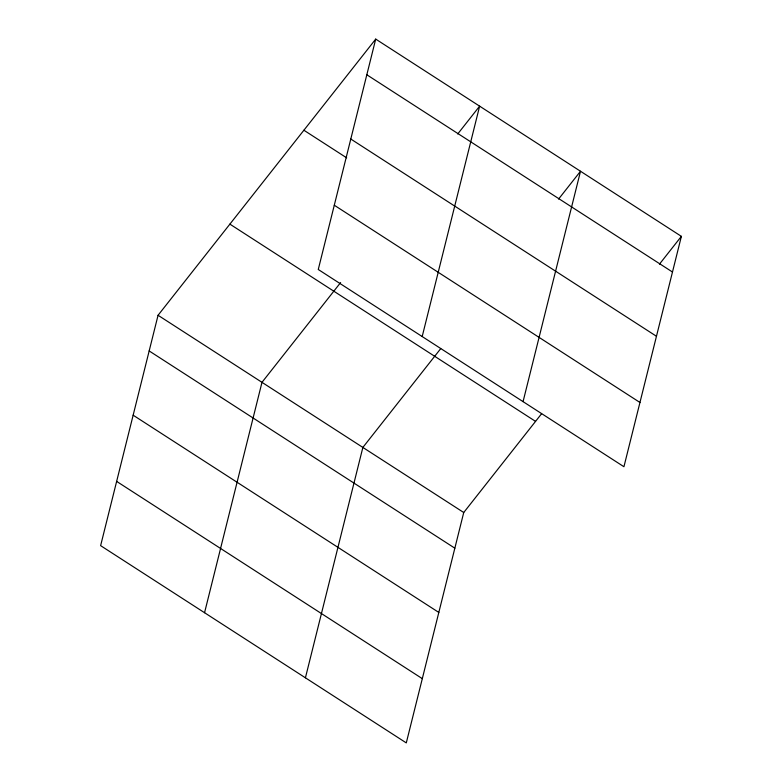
<?xml version="1.0" encoding="UTF-8"?>
<svg xmlns="http://www.w3.org/2000/svg" width="782" height="782" viewBox="0 0 782 782"><rect width="100%" height="100%" fill="white"/><g stroke="black" fill="none" stroke-linecap="round" stroke-linejoin="round"><path stroke-width="1.17" d="M375.712 39.1L318.264 269.487L623.938 466.727L681.376 236.35L375.712 39.1L158.062 315.273L100.624 545.65L406.288 742.9L463.736 512.513L541.594 413.717M204.552 612.717L261.99 382.33L340.61 282.576M305.42 677.808L362.868 447.421L440.725 348.625M422.192 336.543L479.63 106.166L457.714 133.986M523.06 401.635L580.508 171.258L558.583 199.078M659.451 264.169L681.376 236.35M366.817 74.769L672.481 272.019M350.795 139.03L656.46 336.27M303.885 130.232L346.68 157.847M334.285 205.226L639.959 402.476M229.888 224.131L535.553 421.381M158.062 315.273L463.736 512.513M149.176 350.942L454.841 548.182M133.155 415.193L438.819 612.443M116.645 481.399L422.309 678.649"/></g></svg>
